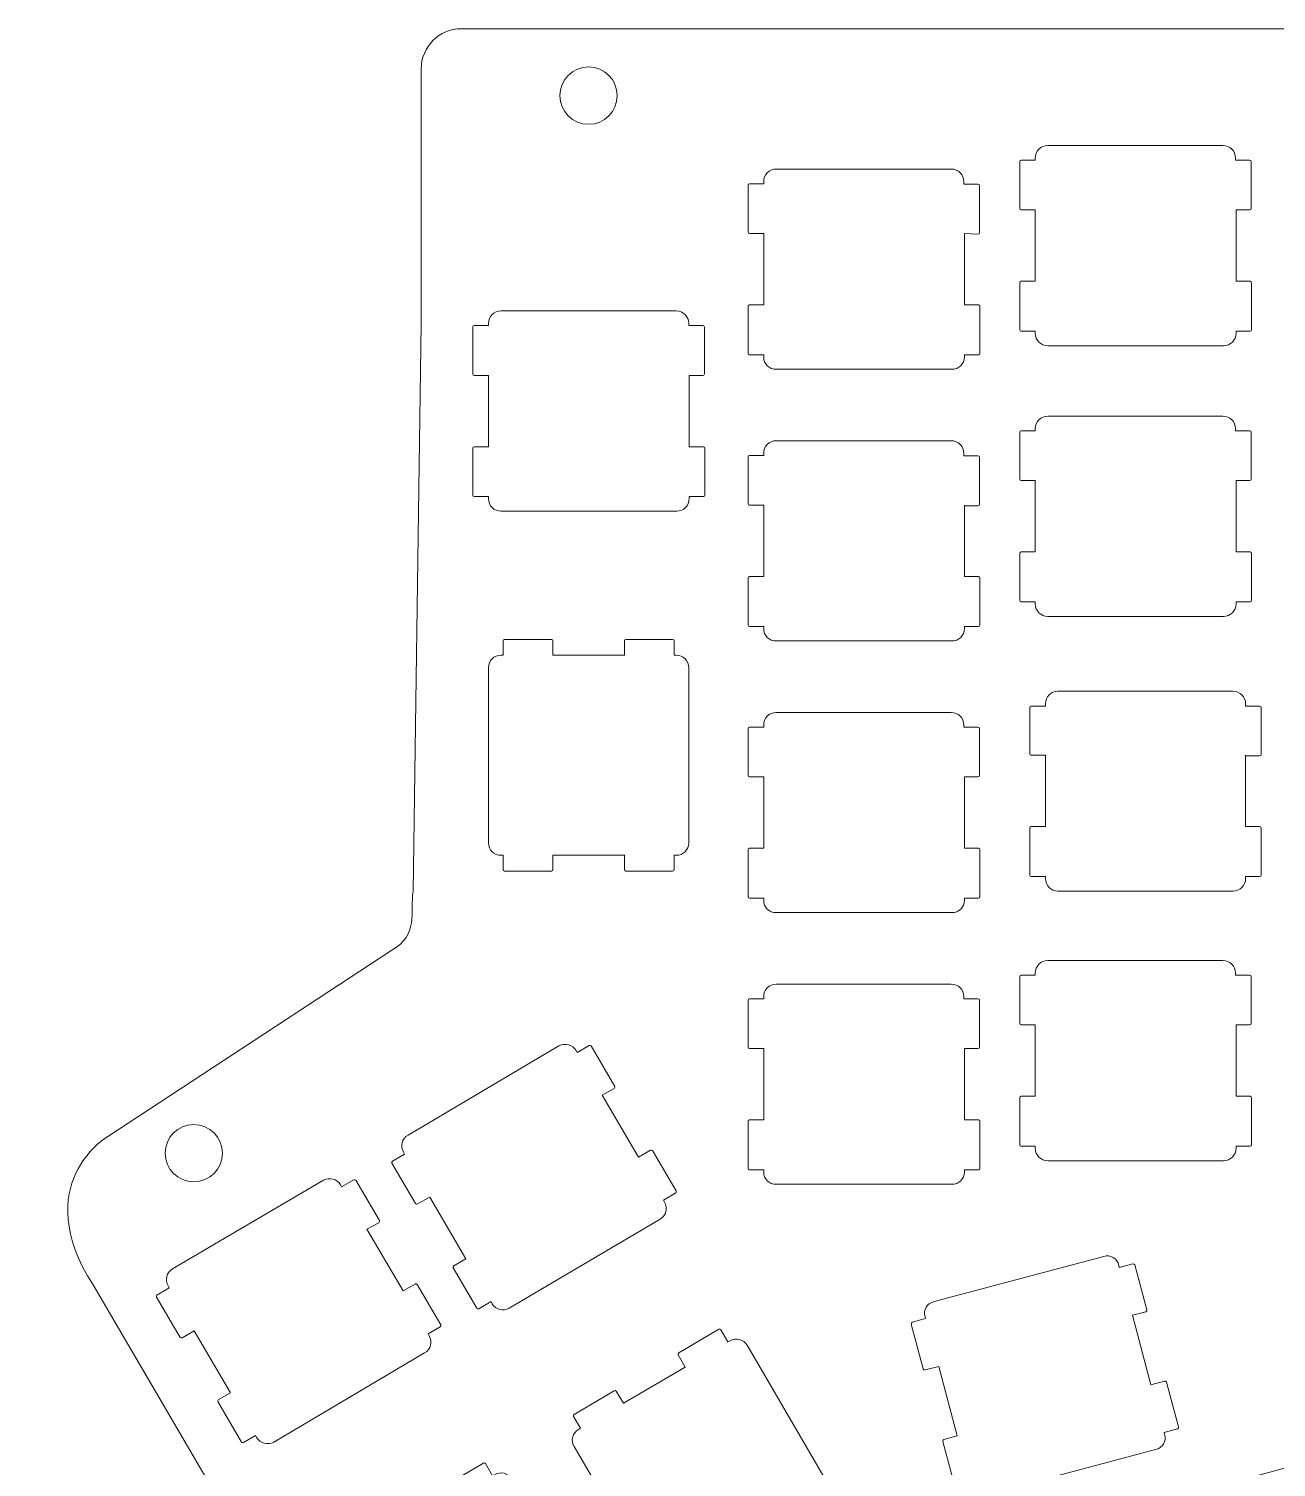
# Model space of a CAD drawing. Header units: millimetres. Extents: x -3 to 295, y 0 to 232.
# Drawn here: x -2.7 to 84.8, y 131.3 to 232.2 of the extents above; entities that cross this region are included whole.
import ezdxf

# ---------------------------------------------------------------- set-up
doc = ezdxf.new("R2010")
doc.units = ezdxf.units.MM
doc.header["$MEASUREMENT"] = 0
doc.layers.add('Layer 1', color=7, linetype='Continuous')

# ---------------------------------------------------------------- blocks, each defined once
blk = doc.blocks.new('block 16')
at = {"layer": 'Layer 1', "color": 22, "lineweight": 9, "true_color": 0xb73939}
blk.add_open_spline([(36.58, 229.52), (37.69, 229.52), (38.59, 228.62), (38.59, 227.51), (38.59, 226.4), (37.69, 225.5), (36.58, 225.5), (35.47, 225.5), (34.57, 226.4), (34.57, 227.51), (34.57, 228.62), (35.47, 229.52), (36.58, 229.52)], degree=3, knots=[0, 0, 0, 0, 1, 1, 1, 2, 2, 2, 3, 3, 3, 4, 4, 4, 4], dxfattribs=at)
blk = doc.blocks.new('block 10')
at = {"layer": 'Layer 1'}
blk.add_blockref('block 16', (0, 0), dxfattribs=at)
blk = doc.blocks.new('block 17')
at = {"layer": 'Layer 1', "color": 22, "lineweight": 9, "true_color": 0xb73939}
blk.add_open_spline([(8.89, 155.36), (10, 155.36), (10.9, 154.46), (10.9, 153.35), (10.9, 152.24), (10, 151.34), (8.89, 151.34), (7.78, 151.34), (6.88, 152.24), (6.88, 153.35), (6.88, 154.46), (7.78, 155.36), (8.89, 155.36)], degree=3, knots=[0, 0, 0, 0, 1, 1, 1, 2, 2, 2, 3, 3, 3, 4, 4, 4, 4], dxfattribs=at)
blk = doc.blocks.new('block 20')
at = {"layer": 'Layer 1', "color": 22, "lineweight": 9, "true_color": 0xb73939}
blk.add_open_spline([(292.21, 124.35), (292.21, 124.35), (123.61, 124.35), (123.61, 124.35), (122.8, 124.35), (122.03, 124.71), (121.5, 125.31), (121.5, 125.31), (118.18, 129.05), (118.18, 129.05), (117.65, 129.65), (116.88, 130), (116.06, 130), (116.06, 130), (104.25, 130), (104.25, 130), (103.5, 130), (102.8, 130.28), (102.27, 130.77), (102.27, 130.77), (101.88, 131.13), (101.88, 131.13), (101.35, 131.62), (100.68, 131.9), (99.98, 131.9), (99.98, 131.9), (88.76, 132.08), (88.76, 132.08), (88.48, 132.08), (88.23, 132.04), (87.98, 131.97), (87.98, 131.97), (63.5, 125.34), (63.5, 125.34), (62.69, 125.13), (62.02, 124.57), (61.67, 123.79), (61.67, 123.79), (61.38, 123.19), (61.38, 123.19), (61.14, 122.66), (60.75, 122.24), (60.25, 121.92), (60.25, 121.92), (28.96, 103.4), (28.96, 103.4), (27.62, 102.59), (25.86, 103.05), (25.08, 104.39), (25.08, 104.39), (1.83, 144.11), (1.83, 144.11), (-2.68, 151.17), (2.79, 154.48), (2.79, 154.48), (2.79, 154.48), (22.79, 167.6), (22.79, 167.6), (24.66, 168.66), (24.06, 170.22), (24.27, 171.73), (24.27, 171.73), (24.84, 211.53), (24.84, 211.53), (24.84, 220.31), (24.84, 228.35), (24.84, 229.38), (24.84, 229.38), (24.84, 229.38), (24.84, 229.38), (24.84, 230.93), (26.11, 232.2), (27.66, 232.2), (27.66, 232.2), (245.85, 232.2), (245.85, 232.2), (246.59, 232.2), (247.33, 231.92), (247.86, 231.39), (247.86, 231.39), (253.65, 225.53), (253.65, 225.53), (254.18, 225), (254.88, 224.72), (255.66, 224.72), (255.66, 224.72), (284.87, 224.72), (284.87, 224.72), (285.57, 224.72), (286.24, 224.44), (286.77, 223.98), (286.77, 223.98), (294.15, 217.24), (294.15, 217.24), (294.75, 216.71), (295.06, 215.94), (295.06, 215.16), (295.06, 215.16), (295.06, 127.21), (295.06, 127.21), (295.03, 125.62), (293.76, 124.35), (292.21, 124.35)], degree=3, knots=[0, 0, 0, 0, 1, 1, 1, 2, 2, 2, 3, 3, 3, 4, 4, 4, 5, 5, 5, 6, 6, 6, 7, 7, 7, 8, 8, 8, 9, 9, 9, 10, 10, 10, 11, 11, 11, 12, 12, 12, 13, 13, 13, 14, 14, 14, 15, 15, 15, 16, 16, 16, 17, 17, 17, 18, 18, 18, 19, 19, 19, 20, 20, 20, 21, 21, 21, 22, 22, 22, 23, 23, 23, 24, 24, 24, 25, 25, 25, 26, 26, 26, 27, 27, 27, 28, 28, 28, 29, 29, 29, 30, 30, 30, 31, 31, 31, 32, 32, 32, 33, 33, 33, 34, 34, 34, 34], dxfattribs=at)
blk = doc.blocks.new('block 19')
at = {"layer": 'Layer 1'}
blk.add_blockref('block 20', (0, 0), dxfattribs=at)
blk = doc.blocks.new('block 18')
at = {"layer": 'Layer 1'}
blk.add_blockref('block 19', (0, 0), dxfattribs=at)
blk = doc.blocks.new('block 9')
at = {"layer": 'Layer 1', "color": 22, "lineweight": 9, "true_color": 0xb73939}
for points, knots in [([(81.99, 219.5), (81.99, 219.5), (81.99, 214.49), (81.99, 214.49), (81.99, 214.49), (82.97, 214.49), (82.97, 214.49), (83.04, 214.49), (83.08, 214.45), (83.08, 214.38), (83.08, 214.38), (83.08, 211.1), (83.08, 211.1), (83.08, 211.03), (83.04, 211), (82.97, 211), (82.97, 211), (81.99, 211), (81.99, 211), (81.99, 211), (81.99, 210.86), (81.99, 210.86), (81.99, 210.36), (81.6, 209.97), (81.1, 209.97), (81.1, 209.97), (68.79, 209.97), (68.79, 209.97), (68.3, 209.97), (67.91, 210.36), (67.91, 210.86), (67.91, 210.86), (67.91, 211), (67.91, 211), (67.91, 211), (66.92, 211), (66.92, 211), (66.85, 211), (66.82, 211.03), (66.82, 211.1), (66.82, 211.1), (66.82, 214.38), (66.82, 214.38), (66.82, 214.45), (66.85, 214.49), (66.92, 214.49), (66.92, 214.49), (67.91, 214.49), (67.91, 214.49), (67.91, 214.49), (67.91, 219.5), (67.91, 219.5), (67.91, 219.5), (66.92, 219.5), (66.92, 219.5), (66.85, 219.5), (66.82, 219.53), (66.82, 219.6), (66.82, 219.6), (66.82, 222.88), (66.82, 222.88), (66.82, 222.96), (66.85, 222.99), (66.92, 222.99), (66.92, 222.99), (67.91, 222.99), (67.91, 222.99), (67.91, 222.99), (67.91, 223.13), (67.91, 223.13), (67.91, 223.63), (68.3, 224.01), (68.79, 224.01), (68.79, 224.01), (81.07, 224.01), (81.07, 224.01), (81.56, 224.01), (81.95, 223.63), (81.95, 223.13), (81.95, 223.13), (81.95, 222.99), (81.95, 222.99), (81.95, 222.99), (82.94, 222.99), (82.94, 222.99), (83.01, 222.99), (83.04, 222.96), (83.04, 222.88), (83.04, 222.88), (83.04, 219.6), (83.04, 219.6), (83.04, 219.53), (83.01, 219.5), (82.94, 219.5), (82.94, 219.5), (81.99, 219.5), (81.99, 219.5)], [0, 0, 0, 0, 1, 1, 1, 2, 2, 2, 3, 3, 3, 4, 4, 4, 5, 5, 5, 6, 6, 6, 7, 7, 7, 8, 8, 8, 9, 9, 9, 10, 10, 10, 11, 11, 11, 12, 12, 12, 13, 13, 13, 14, 14, 14, 15, 15, 15, 16, 16, 16, 17, 17, 17, 18, 18, 18, 19, 19, 19, 20, 20, 20, 21, 21, 21, 22, 22, 22, 23, 23, 23, 24, 24, 24, 25, 25, 25, 26, 26, 26, 27, 27, 27, 28, 28, 28, 29, 29, 29, 30, 30, 30, 31, 31, 31, 32, 32, 32, 32]), ([(62.94, 217.84), (62.94, 217.84), (62.94, 212.83), (62.94, 212.83), (62.94, 212.83), (63.92, 212.83), (63.92, 212.83), (63.99, 212.83), (64.03, 212.8), (64.03, 212.72), (64.03, 212.72), (64.03, 209.44), (64.03, 209.44), (64.03, 209.37), (63.99, 209.34), (63.92, 209.34), (63.92, 209.34), (62.94, 209.34), (62.94, 209.34), (62.94, 209.34), (62.94, 209.2), (62.94, 209.2), (62.94, 208.7), (62.55, 208.32), (62.05, 208.32), (62.05, 208.32), (49.74, 208.32), (49.74, 208.32), (49.25, 208.32), (48.86, 208.7), (48.86, 209.2), (48.86, 209.2), (48.86, 209.34), (48.86, 209.34), (48.86, 209.34), (47.87, 209.34), (47.87, 209.34), (47.8, 209.34), (47.77, 209.37), (47.77, 209.44), (47.77, 209.44), (47.77, 212.72), (47.77, 212.72), (47.77, 212.8), (47.8, 212.83), (47.87, 212.83), (47.87, 212.83), (48.86, 212.83), (48.86, 212.83), (48.86, 212.83), (48.86, 217.84), (48.86, 217.84), (48.86, 217.84), (47.87, 217.84), (47.87, 217.84), (47.8, 217.84), (47.77, 217.88), (47.77, 217.95), (47.77, 217.95), (47.77, 221.23), (47.77, 221.23), (47.77, 221.3), (47.8, 221.33), (47.87, 221.33), (47.87, 221.33), (48.86, 221.33), (48.86, 221.33), (48.86, 221.33), (48.86, 221.47), (48.86, 221.47), (48.86, 221.97), (49.25, 222.36), (49.74, 222.36), (49.74, 222.36), (62.02, 222.36), (62.02, 222.36), (62.51, 222.36), (62.9, 221.97), (62.9, 221.47), (62.9, 221.47), (62.9, 221.3), (62.9, 221.3), (62.9, 221.3), (63.89, 221.3), (63.89, 221.3), (63.96, 221.3), (63.99, 221.26), (63.99, 221.19), (63.99, 221.19), (63.99, 217.91), (63.99, 217.91), (63.99, 217.84), (63.96, 217.8), (63.89, 217.8), (63.89, 217.8), (62.94, 217.84), (62.94, 217.84), (62.94, 217.84), (62.94, 217.84), (62.94, 217.84)], [0, 0, 0, 0, 1, 1, 1, 2, 2, 2, 3, 3, 3, 4, 4, 4, 5, 5, 5, 6, 6, 6, 7, 7, 7, 8, 8, 8, 9, 9, 9, 10, 10, 10, 11, 11, 11, 12, 12, 12, 13, 13, 13, 14, 14, 14, 15, 15, 15, 16, 16, 16, 17, 17, 17, 18, 18, 18, 19, 19, 19, 20, 20, 20, 21, 21, 21, 22, 22, 22, 23, 23, 23, 24, 24, 24, 25, 25, 25, 26, 26, 26, 27, 27, 27, 28, 28, 28, 29, 29, 29, 30, 30, 30, 31, 31, 31, 32, 32, 32, 33, 33, 33, 33]), ([(43.64, 207.89), (43.64, 207.89), (43.64, 202.88), (43.64, 202.88), (43.64, 202.88), (44.63, 202.88), (44.63, 202.88), (44.7, 202.88), (44.73, 202.85), (44.73, 202.78), (44.73, 202.78), (44.73, 199.5), (44.73, 199.5), (44.73, 199.43), (44.7, 199.39), (44.63, 199.39), (44.63, 199.39), (43.64, 199.39), (43.64, 199.39), (43.64, 199.39), (43.64, 199.25), (43.64, 199.25), (43.64, 198.75), (43.25, 198.37), (42.76, 198.37), (42.76, 198.37), (30.44, 198.37), (30.44, 198.37), (29.95, 198.37), (29.56, 198.75), (29.56, 199.25), (29.56, 199.25), (29.56, 199.39), (29.56, 199.39), (29.56, 199.39), (28.57, 199.39), (28.57, 199.39), (28.5, 199.39), (28.47, 199.43), (28.47, 199.5), (28.47, 199.5), (28.47, 202.78), (28.47, 202.78), (28.47, 202.85), (28.5, 202.88), (28.57, 202.88), (28.57, 202.88), (29.56, 202.88), (29.56, 202.88), (29.56, 202.88), (29.56, 207.89), (29.56, 207.89), (29.56, 207.89), (28.57, 207.89), (28.57, 207.89), (28.5, 207.89), (28.47, 207.93), (28.47, 208), (28.47, 208), (28.47, 211.28), (28.47, 211.28), (28.47, 211.35), (28.5, 211.38), (28.57, 211.38), (28.57, 211.38), (29.56, 211.38), (29.56, 211.38), (29.56, 211.38), (29.56, 211.53), (29.56, 211.53), (29.56, 212.02), (29.95, 212.41), (30.44, 212.41), (30.44, 212.41), (42.72, 212.41), (42.72, 212.41), (43.22, 212.41), (43.6, 212.02), (43.6, 211.53), (43.6, 211.53), (43.6, 211.38), (43.6, 211.38), (43.6, 211.38), (44.59, 211.38), (44.59, 211.38), (44.66, 211.38), (44.7, 211.35), (44.7, 211.28), (44.7, 211.28), (44.7, 208), (44.7, 208), (44.7, 207.93), (44.66, 207.89), (44.59, 207.89), (44.59, 207.89), (43.64, 207.89), (43.64, 207.89)], [0, 0, 0, 0, 1, 1, 1, 2, 2, 2, 3, 3, 3, 4, 4, 4, 5, 5, 5, 6, 6, 6, 7, 7, 7, 8, 8, 8, 9, 9, 9, 10, 10, 10, 11, 11, 11, 12, 12, 12, 13, 13, 13, 14, 14, 14, 15, 15, 15, 16, 16, 16, 17, 17, 17, 18, 18, 18, 19, 19, 19, 20, 20, 20, 21, 21, 21, 22, 22, 22, 23, 23, 23, 24, 24, 24, 25, 25, 25, 26, 26, 26, 27, 27, 27, 28, 28, 28, 29, 29, 29, 30, 30, 30, 31, 31, 31, 32, 32, 32, 32]), ([(81.99, 200.52), (81.99, 200.52), (81.99, 195.51), (81.99, 195.51), (81.99, 195.51), (82.97, 195.51), (82.97, 195.51), (83.04, 195.51), (83.08, 195.47), (83.08, 195.4), (83.08, 195.4), (83.08, 192.12), (83.08, 192.12), (83.08, 192.05), (83.04, 192.02), (82.97, 192.02), (82.97, 192.02), (81.99, 192.02), (81.99, 192.02), (81.99, 192.02), (81.99, 191.88), (81.99, 191.88), (81.99, 191.38), (81.6, 190.99), (81.1, 190.99), (81.1, 190.99), (68.79, 190.99), (68.79, 190.99), (68.3, 190.99), (67.91, 191.38), (67.91, 191.88), (67.91, 191.88), (67.91, 192.02), (67.91, 192.02), (67.91, 192.02), (66.92, 192.02), (66.92, 192.02), (66.85, 192.02), (66.82, 192.05), (66.82, 192.12), (66.82, 192.12), (66.82, 195.4), (66.82, 195.4), (66.82, 195.47), (66.85, 195.51), (66.92, 195.51), (66.92, 195.51), (67.91, 195.51), (67.91, 195.51), (67.91, 195.51), (67.91, 200.52), (67.91, 200.52), (67.91, 200.52), (66.92, 200.52), (66.92, 200.52), (66.85, 200.52), (66.82, 200.55), (66.82, 200.62), (66.82, 200.62), (66.82, 203.91), (66.82, 203.91), (66.82, 203.98), (66.85, 204.01), (66.92, 204.01), (66.92, 204.01), (67.91, 204.01), (67.91, 204.01), (67.91, 204.01), (67.91, 204.15), (67.91, 204.15), (67.91, 204.65), (68.3, 205.03), (68.79, 205.03), (68.79, 205.03), (81.07, 205.03), (81.07, 205.03), (81.56, 205.03), (81.95, 204.65), (81.95, 204.15), (81.95, 204.15), (81.95, 204.01), (81.95, 204.01), (81.95, 204.01), (82.94, 204.01), (82.94, 204.01), (83.01, 204.01), (83.04, 203.98), (83.04, 203.91), (83.04, 203.91), (83.04, 200.62), (83.04, 200.62), (83.04, 200.55), (83.01, 200.52), (82.94, 200.52), (82.94, 200.52), (81.99, 200.52), (81.99, 200.52)], [0, 0, 0, 0, 1, 1, 1, 2, 2, 2, 3, 3, 3, 4, 4, 4, 5, 5, 5, 6, 6, 6, 7, 7, 7, 8, 8, 8, 9, 9, 9, 10, 10, 10, 11, 11, 11, 12, 12, 12, 13, 13, 13, 14, 14, 14, 15, 15, 15, 16, 16, 16, 17, 17, 17, 18, 18, 18, 19, 19, 19, 20, 20, 20, 21, 21, 21, 22, 22, 22, 23, 23, 23, 24, 24, 24, 25, 25, 25, 26, 26, 26, 27, 27, 27, 28, 28, 28, 29, 29, 29, 30, 30, 30, 31, 31, 31, 32, 32, 32, 32]), ([(62.94, 198.79), (62.94, 198.79), (62.94, 193.78), (62.94, 193.78), (62.94, 193.78), (63.92, 193.78), (63.92, 193.78), (63.99, 193.78), (64.03, 193.75), (64.03, 193.67), (64.03, 193.67), (64.03, 190.39), (64.03, 190.39), (64.03, 190.32), (63.99, 190.29), (63.92, 190.29), (63.92, 190.29), (62.94, 190.29), (62.94, 190.29), (62.94, 190.29), (62.94, 190.15), (62.94, 190.15), (62.94, 189.65), (62.55, 189.27), (62.05, 189.27), (62.05, 189.27), (49.74, 189.27), (49.74, 189.27), (49.25, 189.27), (48.86, 189.65), (48.86, 190.15), (48.86, 190.15), (48.86, 190.29), (48.86, 190.29), (48.86, 190.29), (47.87, 190.29), (47.87, 190.29), (47.8, 190.29), (47.77, 190.32), (47.77, 190.39), (47.77, 190.39), (47.77, 193.67), (47.77, 193.67), (47.77, 193.75), (47.8, 193.78), (47.87, 193.78), (47.87, 193.78), (48.86, 193.78), (48.86, 193.78), (48.86, 193.78), (48.86, 198.79), (48.86, 198.79), (48.86, 198.79), (47.87, 198.79), (47.87, 198.79), (47.8, 198.79), (47.77, 198.83), (47.77, 198.9), (47.77, 198.9), (47.77, 202.18), (47.77, 202.18), (47.77, 202.25), (47.8, 202.28), (47.87, 202.28), (47.87, 202.28), (48.86, 202.28), (48.86, 202.28), (48.86, 202.28), (48.86, 202.42), (48.86, 202.42), (48.86, 202.92), (49.25, 203.31), (49.74, 203.31), (49.74, 203.31), (62.02, 203.31), (62.02, 203.31), (62.51, 203.31), (62.9, 202.92), (62.9, 202.42), (62.9, 202.42), (62.9, 202.25), (62.9, 202.25), (62.9, 202.25), (63.89, 202.25), (63.89, 202.25), (63.96, 202.25), (63.99, 202.21), (63.99, 202.14), (63.99, 202.14), (63.99, 198.86), (63.99, 198.86), (63.99, 198.79), (63.96, 198.75), (63.89, 198.75), (63.89, 198.75), (62.94, 198.75), (62.94, 198.75), (62.94, 198.75), (62.94, 198.79), (62.94, 198.79), (62.94, 198.79), (62.94, 198.79), (62.94, 198.79)], [0, 0, 0, 0, 1, 1, 1, 2, 2, 2, 3, 3, 3, 4, 4, 4, 5, 5, 5, 6, 6, 6, 7, 7, 7, 8, 8, 8, 9, 9, 9, 10, 10, 10, 11, 11, 11, 12, 12, 12, 13, 13, 13, 14, 14, 14, 15, 15, 15, 16, 16, 16, 17, 17, 17, 18, 18, 18, 19, 19, 19, 20, 20, 20, 21, 21, 21, 22, 22, 22, 23, 23, 23, 24, 24, 24, 25, 25, 25, 26, 26, 26, 27, 27, 27, 28, 28, 28, 29, 29, 29, 30, 30, 30, 31, 31, 31, 32, 32, 32, 33, 33, 33, 34, 34, 34, 34]), ([(39.12, 174.24), (39.12, 174.24), (34.08, 174.24), (34.08, 174.24), (34.08, 174.24), (34.08, 173.25), (34.08, 173.25), (34.08, 173.18), (34.04, 173.14), (33.97, 173.14), (33.97, 173.14), (30.69, 173.14), (30.69, 173.14), (30.62, 173.14), (30.59, 173.18), (30.59, 173.25), (30.59, 173.25), (30.59, 174.24), (30.59, 174.24), (30.59, 174.24), (30.44, 174.24), (30.44, 174.24), (29.95, 174.24), (29.56, 174.62), (29.56, 175.12), (29.56, 175.12), (29.56, 187.4), (29.56, 187.4), (29.56, 187.89), (29.95, 188.28), (30.44, 188.28), (30.44, 188.28), (30.59, 188.28), (30.59, 188.28), (30.59, 188.28), (30.59, 189.27), (30.59, 189.27), (30.59, 189.34), (30.62, 189.37), (30.69, 189.37), (30.69, 189.37), (33.97, 189.37), (33.97, 189.37), (34.04, 189.37), (34.08, 189.34), (34.08, 189.27), (34.08, 189.27), (34.08, 188.28), (34.08, 188.28), (34.08, 188.28), (39.09, 188.28), (39.09, 188.28), (39.09, 188.28), (39.09, 189.27), (39.09, 189.27), (39.09, 189.34), (39.12, 189.37), (39.19, 189.37), (39.19, 189.37), (42.47, 189.37), (42.47, 189.37), (42.54, 189.37), (42.58, 189.34), (42.58, 189.27), (42.58, 189.27), (42.58, 188.28), (42.58, 188.28), (42.58, 188.28), (42.72, 188.28), (42.72, 188.28), (43.22, 188.28), (43.6, 187.89), (43.6, 187.4), (43.6, 187.4), (43.6, 175.12), (43.6, 175.12), (43.6, 174.62), (43.22, 174.24), (42.72, 174.24), (42.72, 174.24), (42.58, 174.24), (42.58, 174.24), (42.58, 174.24), (42.58, 173.25), (42.58, 173.25), (42.58, 173.18), (42.54, 173.14), (42.47, 173.14), (42.47, 173.14), (39.19, 173.14), (39.19, 173.14), (39.12, 173.14), (39.09, 173.18), (39.09, 173.25), (39.09, 173.25), (39.09, 174.24), (39.09, 174.24), (39.09, 174.24), (39.12, 174.24), (39.12, 174.24)], [0, 0, 0, 0, 1, 1, 1, 2, 2, 2, 3, 3, 3, 4, 4, 4, 5, 5, 5, 6, 6, 6, 7, 7, 7, 8, 8, 8, 9, 9, 9, 10, 10, 10, 11, 11, 11, 12, 12, 12, 13, 13, 13, 14, 14, 14, 15, 15, 15, 16, 16, 16, 17, 17, 17, 18, 18, 18, 19, 19, 19, 20, 20, 20, 21, 21, 21, 22, 22, 22, 23, 23, 23, 24, 24, 24, 25, 25, 25, 26, 26, 26, 27, 27, 27, 28, 28, 28, 29, 29, 29, 30, 30, 30, 31, 31, 31, 32, 32, 32, 33, 33, 33, 33]), ([(82.66, 181.26), (82.66, 181.26), (82.66, 176.25), (82.66, 176.25), (82.66, 176.25), (83.64, 176.25), (83.64, 176.25), (83.71, 176.25), (83.75, 176.21), (83.75, 176.14), (83.75, 176.14), (83.75, 172.86), (83.75, 172.86), (83.75, 172.79), (83.71, 172.76), (83.64, 172.76), (83.64, 172.76), (82.66, 172.76), (82.66, 172.76), (82.66, 172.76), (82.66, 172.61), (82.66, 172.61), (82.66, 172.12), (82.27, 171.73), (81.77, 171.73), (81.77, 171.73), (69.5, 171.73), (69.5, 171.73), (69, 171.73), (68.62, 172.12), (68.62, 172.61), (68.62, 172.61), (68.62, 172.76), (68.62, 172.76), (68.62, 172.76), (67.63, 172.76), (67.63, 172.76), (67.56, 172.76), (67.52, 172.79), (67.52, 172.86), (67.52, 172.86), (67.52, 176.14), (67.52, 176.14), (67.52, 176.21), (67.56, 176.25), (67.63, 176.25), (67.63, 176.25), (68.62, 176.25), (68.62, 176.25), (68.62, 176.25), (68.62, 181.26), (68.62, 181.26), (68.62, 181.26), (67.63, 181.26), (67.63, 181.26), (67.56, 181.26), (67.52, 181.29), (67.52, 181.36), (67.52, 181.36), (67.52, 184.61), (67.52, 184.61), (67.52, 184.68), (67.56, 184.71), (67.63, 184.71), (67.63, 184.71), (68.62, 184.71), (68.62, 184.71), (68.62, 184.71), (68.62, 184.86), (68.62, 184.86), (68.62, 185.35), (69, 185.74), (69.5, 185.74), (69.5, 185.74), (81.77, 185.74), (81.77, 185.74), (82.27, 185.74), (82.66, 185.35), (82.66, 184.86), (82.66, 184.86), (82.66, 184.71), (82.66, 184.71), (82.66, 184.71), (83.64, 184.71), (83.64, 184.71), (83.71, 184.71), (83.75, 184.68), (83.75, 184.61), (83.75, 184.61), (83.75, 181.33), (83.75, 181.33), (83.75, 181.26), (83.71, 181.22), (83.64, 181.22), (83.64, 181.22), (82.66, 181.22), (82.66, 181.22), (82.66, 181.22), (82.66, 181.26), (82.66, 181.26)], [0, 0, 0, 0, 1, 1, 1, 2, 2, 2, 3, 3, 3, 4, 4, 4, 5, 5, 5, 6, 6, 6, 7, 7, 7, 8, 8, 8, 9, 9, 9, 10, 10, 10, 11, 11, 11, 12, 12, 12, 13, 13, 13, 14, 14, 14, 15, 15, 15, 16, 16, 16, 17, 17, 17, 18, 18, 18, 19, 19, 19, 20, 20, 20, 21, 21, 21, 22, 22, 22, 23, 23, 23, 24, 24, 24, 25, 25, 25, 26, 26, 26, 27, 27, 27, 28, 28, 28, 29, 29, 29, 30, 30, 30, 31, 31, 31, 32, 32, 32, 33, 33, 33, 33]), ([(62.94, 179.74), (62.94, 179.74), (62.94, 174.73), (62.94, 174.73), (62.94, 174.73), (63.92, 174.73), (63.92, 174.73), (63.99, 174.73), (64.03, 174.7), (64.03, 174.62), (64.03, 174.62), (64.03, 171.34), (64.03, 171.34), (64.03, 171.27), (63.99, 171.24), (63.92, 171.24), (63.92, 171.24), (62.94, 171.24), (62.94, 171.24), (62.94, 171.24), (62.94, 171.1), (62.94, 171.1), (62.94, 170.6), (62.55, 170.22), (62.05, 170.22), (62.05, 170.22), (49.74, 170.22), (49.74, 170.22), (49.25, 170.22), (48.86, 170.6), (48.86, 171.1), (48.86, 171.1), (48.86, 171.24), (48.86, 171.24), (48.86, 171.24), (47.87, 171.24), (47.87, 171.24), (47.8, 171.24), (47.77, 171.27), (47.77, 171.34), (47.77, 171.34), (47.77, 174.62), (47.77, 174.62), (47.77, 174.7), (47.8, 174.73), (47.87, 174.73), (47.87, 174.73), (48.86, 174.73), (48.86, 174.73), (48.86, 174.73), (48.86, 179.74), (48.86, 179.74), (48.86, 179.74), (47.87, 179.74), (47.87, 179.74), (47.8, 179.74), (47.77, 179.78), (47.77, 179.85), (47.77, 179.85), (47.77, 183.13), (47.77, 183.13), (47.77, 183.2), (47.8, 183.23), (47.87, 183.23), (47.87, 183.23), (48.86, 183.23), (48.86, 183.23), (48.86, 183.23), (48.86, 183.37), (48.86, 183.37), (48.86, 183.87), (49.25, 184.26), (49.74, 184.26), (49.74, 184.26), (62.02, 184.26), (62.02, 184.26), (62.51, 184.26), (62.9, 183.87), (62.9, 183.37), (62.9, 183.37), (62.9, 183.23), (62.9, 183.23), (62.9, 183.23), (63.89, 183.23), (63.89, 183.23), (63.96, 183.23), (63.99, 183.2), (63.99, 183.13), (63.99, 183.13), (63.99, 179.85), (63.99, 179.85), (63.99, 179.78), (63.96, 179.74), (63.89, 179.74), (63.89, 179.74), (62.94, 179.74), (62.94, 179.74)], [0, 0, 0, 0, 1, 1, 1, 2, 2, 2, 3, 3, 3, 4, 4, 4, 5, 5, 5, 6, 6, 6, 7, 7, 7, 8, 8, 8, 9, 9, 9, 10, 10, 10, 11, 11, 11, 12, 12, 12, 13, 13, 13, 14, 14, 14, 15, 15, 15, 16, 16, 16, 17, 17, 17, 18, 18, 18, 19, 19, 19, 20, 20, 20, 21, 21, 21, 22, 22, 22, 23, 23, 23, 24, 24, 24, 25, 25, 25, 26, 26, 26, 27, 27, 27, 28, 28, 28, 29, 29, 29, 30, 30, 30, 31, 31, 31, 32, 32, 32, 32]), ([(81.99, 162.35), (81.99, 162.35), (81.99, 157.34), (81.99, 157.34), (81.99, 157.34), (82.97, 157.34), (82.97, 157.34), (83.04, 157.34), (83.08, 157.3), (83.08, 157.23), (83.08, 157.23), (83.08, 153.95), (83.08, 153.95), (83.08, 153.88), (83.04, 153.85), (82.97, 153.85), (82.97, 153.85), (81.99, 153.85), (81.99, 153.85), (81.99, 153.85), (81.99, 153.71), (81.99, 153.71), (81.99, 153.21), (81.6, 152.82), (81.1, 152.82), (81.1, 152.82), (68.79, 152.82), (68.79, 152.82), (68.3, 152.82), (67.91, 153.21), (67.91, 153.71), (67.91, 153.71), (67.91, 153.85), (67.91, 153.85), (67.91, 153.85), (66.92, 153.85), (66.92, 153.85), (66.85, 153.85), (66.82, 153.88), (66.82, 153.95), (66.82, 153.95), (66.82, 157.23), (66.82, 157.23), (66.82, 157.3), (66.85, 157.34), (66.92, 157.34), (66.92, 157.34), (67.91, 157.34), (67.91, 157.34), (67.91, 157.34), (67.91, 162.35), (67.91, 162.35), (67.91, 162.35), (66.92, 162.35), (66.92, 162.35), (66.85, 162.35), (66.82, 162.38), (66.82, 162.45), (66.82, 162.45), (66.82, 165.73), (66.82, 165.73), (66.82, 165.81), (66.85, 165.84), (66.92, 165.84), (66.92, 165.84), (67.91, 165.84), (67.91, 165.84), (67.91, 165.84), (67.91, 165.98), (67.91, 165.98), (67.91, 166.48), (68.3, 166.86), (68.79, 166.86), (68.79, 166.86), (81.07, 166.86), (81.07, 166.86), (81.56, 166.86), (81.95, 166.48), (81.95, 165.98), (81.95, 165.98), (81.95, 165.84), (81.95, 165.84), (81.95, 165.84), (82.94, 165.84), (82.94, 165.84), (83.01, 165.84), (83.04, 165.81), (83.04, 165.73), (83.04, 165.73), (83.04, 162.45), (83.04, 162.45), (83.04, 162.38), (83.01, 162.35), (82.94, 162.35), (82.94, 162.35), (81.99, 162.35), (81.99, 162.35)], [0, 0, 0, 0, 1, 1, 1, 2, 2, 2, 3, 3, 3, 4, 4, 4, 5, 5, 5, 6, 6, 6, 7, 7, 7, 8, 8, 8, 9, 9, 9, 10, 10, 10, 11, 11, 11, 12, 12, 12, 13, 13, 13, 14, 14, 14, 15, 15, 15, 16, 16, 16, 17, 17, 17, 18, 18, 18, 19, 19, 19, 20, 20, 20, 21, 21, 21, 22, 22, 22, 23, 23, 23, 24, 24, 24, 25, 25, 25, 26, 26, 26, 27, 27, 27, 28, 28, 28, 29, 29, 29, 30, 30, 30, 31, 31, 31, 32, 32, 32, 32]), ([(62.94, 160.69), (62.94, 160.69), (62.94, 155.68), (62.94, 155.68), (62.94, 155.68), (63.92, 155.68), (63.92, 155.68), (63.99, 155.68), (64.03, 155.65), (64.03, 155.57), (64.03, 155.57), (64.03, 152.29), (64.03, 152.29), (64.03, 152.22), (63.99, 152.19), (63.92, 152.19), (63.92, 152.19), (62.94, 152.19), (62.94, 152.19), (62.94, 152.19), (62.94, 152.05), (62.94, 152.05), (62.94, 151.55), (62.55, 151.17), (62.05, 151.17), (62.05, 151.17), (49.74, 151.17), (49.74, 151.17), (49.25, 151.17), (48.86, 151.55), (48.86, 152.05), (48.86, 152.05), (48.86, 152.19), (48.86, 152.19), (48.86, 152.19), (47.87, 152.19), (47.87, 152.19), (47.8, 152.19), (47.77, 152.22), (47.77, 152.29), (47.77, 152.29), (47.77, 155.57), (47.77, 155.57), (47.77, 155.65), (47.8, 155.68), (47.87, 155.68), (47.87, 155.68), (48.86, 155.68), (48.86, 155.68), (48.86, 155.68), (48.86, 160.69), (48.86, 160.69), (48.86, 160.69), (47.87, 160.69), (47.87, 160.69), (47.8, 160.69), (47.77, 160.73), (47.77, 160.8), (47.77, 160.8), (47.77, 164.08), (47.77, 164.08), (47.77, 164.15), (47.8, 164.18), (47.87, 164.18), (47.87, 164.18), (48.86, 164.18), (48.86, 164.18), (48.86, 164.18), (48.86, 164.32), (48.86, 164.32), (48.86, 164.82), (49.25, 165.21), (49.74, 165.21), (49.74, 165.21), (62.02, 165.21), (62.02, 165.21), (62.51, 165.21), (62.9, 164.82), (62.9, 164.32), (62.9, 164.32), (62.9, 164.18), (62.9, 164.18), (62.9, 164.18), (63.89, 164.18), (63.89, 164.18), (63.96, 164.18), (63.99, 164.15), (63.99, 164.08), (63.99, 164.08), (63.99, 160.8), (63.99, 160.8), (63.99, 160.73), (63.96, 160.69), (63.89, 160.69), (63.89, 160.69), (62.94, 160.69), (62.94, 160.69)], [0, 0, 0, 0, 1, 1, 1, 2, 2, 2, 3, 3, 3, 4, 4, 4, 5, 5, 5, 6, 6, 6, 7, 7, 7, 8, 8, 8, 9, 9, 9, 10, 10, 10, 11, 11, 11, 12, 12, 12, 13, 13, 13, 14, 14, 14, 15, 15, 15, 16, 16, 16, 17, 17, 17, 18, 18, 18, 19, 19, 19, 20, 20, 20, 21, 21, 21, 22, 22, 22, 23, 23, 23, 24, 24, 24, 25, 25, 25, 26, 26, 26, 27, 27, 27, 28, 28, 28, 29, 29, 29, 30, 30, 30, 31, 31, 31, 32, 32, 32, 32]), ([(37.54, 157.41), (37.54, 157.41), (40.08, 153.07), (40.08, 153.07), (40.08, 153.07), (40.92, 153.56), (40.92, 153.56), (40.96, 153.6), (41.03, 153.56), (41.06, 153.53), (41.06, 153.53), (42.72, 150.71), (42.72, 150.71), (42.76, 150.67), (42.72, 150.6), (42.69, 150.57), (42.69, 150.57), (41.84, 150.07), (41.84, 150.07), (41.84, 150.07), (41.91, 149.93), (41.91, 149.93), (42.16, 149.51), (42.02, 148.98), (41.59, 148.73), (41.59, 148.73), (31.01, 142.49), (31.01, 142.49), (30.59, 142.24), (30.06, 142.38), (29.81, 142.8), (29.81, 142.8), (29.74, 142.95), (29.74, 142.95), (29.74, 142.95), (28.89, 142.45), (28.89, 142.45), (28.86, 142.42), (28.79, 142.45), (28.75, 142.49), (28.75, 142.49), (27.09, 145.31), (27.09, 145.31), (27.06, 145.34), (27.09, 145.42), (27.13, 145.45), (27.13, 145.45), (27.98, 145.94), (27.98, 145.94), (27.98, 145.94), (25.44, 150.28), (25.44, 150.28), (25.44, 150.28), (24.59, 149.79), (24.59, 149.79), (24.55, 149.75), (24.48, 149.79), (24.45, 149.82), (24.45, 149.82), (22.79, 152.65), (22.79, 152.65), (22.75, 152.68), (22.79, 152.75), (22.82, 152.79), (22.82, 152.79), (23.67, 153.28), (23.67, 153.28), (23.67, 153.28), (23.6, 153.42), (23.6, 153.42), (23.35, 153.85), (23.49, 154.38), (23.92, 154.62), (23.92, 154.62), (34.5, 160.87), (34.5, 160.87), (34.92, 161.11), (35.45, 160.97), (35.7, 160.55), (35.7, 160.55), (35.77, 160.41), (35.77, 160.41), (35.77, 160.41), (36.62, 160.9), (36.62, 160.9), (36.65, 160.94), (36.72, 160.9), (36.76, 160.87), (36.76, 160.87), (38.42, 158.04), (38.42, 158.04), (38.45, 158.01), (38.42, 157.94), (38.38, 157.9), (38.38, 157.9), (37.54, 157.41), (37.54, 157.41)], [0, 0, 0, 0, 1, 1, 1, 2, 2, 2, 3, 3, 3, 4, 4, 4, 5, 5, 5, 6, 6, 6, 7, 7, 7, 8, 8, 8, 9, 9, 9, 10, 10, 10, 11, 11, 11, 12, 12, 12, 13, 13, 13, 14, 14, 14, 15, 15, 15, 16, 16, 16, 17, 17, 17, 18, 18, 18, 19, 19, 19, 20, 20, 20, 21, 21, 21, 22, 22, 22, 23, 23, 23, 24, 24, 24, 25, 25, 25, 26, 26, 26, 27, 27, 27, 28, 28, 28, 29, 29, 29, 30, 30, 30, 31, 31, 31, 32, 32, 32, 32]), ([(21.03, 148.03), (21.03, 148.03), (23.57, 143.69), (23.57, 143.69), (23.57, 143.69), (24.41, 144.18), (24.41, 144.18), (24.45, 144.22), (24.52, 144.18), (24.55, 144.14), (24.55, 144.14), (26.21, 141.32), (26.21, 141.32), (26.25, 141.29), (26.21, 141.22), (26.18, 141.18), (26.18, 141.18), (25.33, 140.69), (25.33, 140.69), (25.33, 140.69), (25.4, 140.55), (25.4, 140.55), (25.65, 140.12), (25.51, 139.59), (25.08, 139.35), (25.08, 139.35), (14.5, 133.1), (14.5, 133.1), (14.08, 132.86), (13.55, 133), (13.3, 133.42), (13.3, 133.42), (13.23, 133.56), (13.23, 133.56), (13.23, 133.56), (12.38, 133.07), (12.38, 133.07), (12.35, 133.03), (12.28, 133.07), (12.24, 133.1), (12.24, 133.1), (10.58, 135.93), (10.58, 135.93), (10.55, 135.96), (10.58, 136.03), (10.62, 136.07), (10.62, 136.07), (11.47, 136.56), (11.47, 136.56), (11.47, 136.56), (8.93, 140.9), (8.93, 140.9), (8.93, 140.9), (8.08, 140.41), (8.08, 140.41), (8.04, 140.37), (7.97, 140.41), (7.94, 140.44), (7.94, 140.44), (6.28, 143.26), (6.28, 143.26), (6.24, 143.3), (6.28, 143.37), (6.31, 143.4), (6.31, 143.4), (7.16, 143.9), (7.16, 143.9), (7.16, 143.9), (7.09, 144.04), (7.09, 144.04), (6.84, 144.46), (6.98, 144.99), (7.41, 145.24), (7.41, 145.24), (17.99, 151.45), (17.99, 151.45), (18.42, 151.69), (18.94, 151.55), (19.19, 151.13), (19.19, 151.13), (19.26, 150.99), (19.26, 150.99), (19.26, 150.99), (20.11, 151.48), (20.11, 151.48), (20.14, 151.52), (20.21, 151.48), (20.25, 151.45), (20.25, 151.45), (21.91, 148.63), (21.91, 148.63), (21.94, 148.59), (21.91, 148.52), (21.87, 148.48), (21.87, 148.48), (21.03, 148.03), (21.03, 148.03)], [0, 0, 0, 0, 1, 1, 1, 2, 2, 2, 3, 3, 3, 4, 4, 4, 5, 5, 5, 6, 6, 6, 7, 7, 7, 8, 8, 8, 9, 9, 9, 10, 10, 10, 11, 11, 11, 12, 12, 12, 13, 13, 13, 14, 14, 14, 15, 15, 15, 16, 16, 16, 17, 17, 17, 18, 18, 18, 19, 19, 19, 20, 20, 20, 21, 21, 21, 22, 22, 22, 23, 23, 23, 24, 24, 24, 25, 25, 25, 26, 26, 26, 27, 27, 27, 28, 28, 28, 29, 29, 29, 30, 30, 30, 31, 31, 31, 32, 32, 32, 32]), ([(74.72, 141.99), (74.72, 141.99), (76.02, 137.12), (76.02, 137.12), (76.02, 137.12), (76.98, 137.37), (76.98, 137.37), (77.05, 137.37), (77.08, 137.37), (77.12, 137.3), (77.12, 137.3), (77.96, 134.16), (77.96, 134.16), (77.96, 134.09), (77.96, 134.06), (77.89, 134.02), (77.89, 134.02), (76.94, 133.77), (76.94, 133.77), (76.94, 133.77), (76.98, 133.63), (76.98, 133.63), (77.12, 133.17), (76.84, 132.68), (76.34, 132.57), (76.34, 132.57), (64.45, 129.4), (64.45, 129.4), (63.99, 129.26), (63.5, 129.54), (63.39, 130.03), (63.39, 130.03), (63.36, 130.17), (63.36, 130.17), (63.36, 130.17), (62.41, 129.93), (62.41, 129.93), (62.34, 129.93), (62.3, 129.96), (62.27, 130), (62.27, 130), (61.42, 133.14), (61.42, 133.14), (61.42, 133.21), (61.45, 133.24), (61.49, 133.28), (61.49, 133.28), (62.44, 133.53), (62.44, 133.53), (62.44, 133.53), (61.14, 138.39), (61.14, 138.39), (61.14, 138.39), (60.18, 138.15), (60.18, 138.15), (60.11, 138.15), (60.08, 138.15), (60.04, 138.22), (60.04, 138.22), (59.2, 141.36), (59.2, 141.36), (59.2, 141.43), (59.23, 141.46), (59.27, 141.5), (59.27, 141.5), (60.22, 141.75), (60.22, 141.75), (60.22, 141.75), (60.18, 141.89), (60.18, 141.89), (60.04, 142.35), (60.32, 142.84), (60.82, 142.95), (60.82, 142.95), (72.71, 146.12), (72.71, 146.12), (73.17, 146.26), (73.66, 145.98), (73.77, 145.49), (73.77, 145.49), (73.8, 145.34), (73.8, 145.34), (73.8, 145.34), (74.75, 145.59), (74.75, 145.59), (74.82, 145.59), (74.86, 145.56), (74.89, 145.52), (74.89, 145.52), (75.74, 142.38), (75.74, 142.38), (75.74, 142.31), (75.74, 142.28), (75.67, 142.24), (75.67, 142.24), (74.72, 141.99), (74.72, 141.99)], [0, 0, 0, 0, 1, 1, 1, 2, 2, 2, 3, 3, 3, 4, 4, 4, 5, 5, 5, 6, 6, 6, 7, 7, 7, 8, 8, 8, 9, 9, 9, 10, 10, 10, 11, 11, 11, 12, 12, 12, 13, 13, 13, 14, 14, 14, 15, 15, 15, 16, 16, 16, 17, 17, 17, 18, 18, 18, 19, 19, 19, 20, 20, 20, 21, 21, 21, 22, 22, 22, 23, 23, 23, 24, 24, 24, 25, 25, 25, 26, 26, 26, 27, 27, 27, 28, 28, 28, 29, 29, 29, 30, 30, 30, 31, 31, 31, 32, 32, 32, 32]), ([(50.45, 126.22), (50.45, 126.22), (46.11, 123.68), (46.11, 123.68), (46.11, 123.68), (46.6, 122.84), (46.6, 122.84), (46.64, 122.8), (46.6, 122.73), (46.57, 122.7), (46.57, 122.7), (43.74, 121.04), (43.74, 121.04), (43.71, 121), (43.64, 121.04), (43.6, 121.07), (43.6, 121.07), (43.11, 121.92), (43.11, 121.92), (43.11, 121.92), (42.97, 121.85), (42.97, 121.85), (42.54, 121.6), (42.02, 121.74), (41.77, 122.17), (41.77, 122.17), (35.56, 132.79), (35.56, 132.79), (35.31, 133.21), (35.45, 133.74), (35.88, 133.98), (35.88, 133.98), (36.02, 134.06), (36.02, 134.06), (36.02, 134.06), (35.52, 134.9), (35.52, 134.9), (35.49, 134.94), (35.52, 135.01), (35.56, 135.04), (35.56, 135.04), (38.38, 136.7), (38.38, 136.7), (38.42, 136.74), (38.49, 136.7), (38.52, 136.67), (38.52, 136.67), (39.02, 135.82), (39.02, 135.82), (39.02, 135.82), (43.36, 138.36), (43.36, 138.36), (43.36, 138.36), (42.86, 139.21), (42.86, 139.21), (42.83, 139.24), (42.86, 139.31), (42.9, 139.35), (42.9, 139.35), (45.72, 141.01), (45.72, 141.01), (45.76, 141.04), (45.83, 141.01), (45.86, 140.97), (45.86, 140.97), (46.35, 140.12), (46.35, 140.12), (46.35, 140.12), (46.5, 140.19), (46.5, 140.19), (46.92, 140.44), (47.45, 140.3), (47.7, 139.88), (47.7, 139.88), (53.9, 129.26), (53.9, 129.26), (54.15, 128.83), (54.01, 128.31), (53.59, 128.06), (53.59, 128.06), (53.45, 127.99), (53.45, 127.99), (53.45, 127.99), (53.94, 127.14), (53.94, 127.14), (53.97, 127.11), (53.94, 127.04), (53.9, 127), (53.9, 127), (51.08, 125.34), (51.08, 125.34), (51.05, 125.31), (50.98, 125.34), (50.94, 125.38), (50.94, 125.38), (50.45, 126.22), (50.45, 126.22)], [0, 0, 0, 0, 1, 1, 1, 2, 2, 2, 3, 3, 3, 4, 4, 4, 5, 5, 5, 6, 6, 6, 7, 7, 7, 8, 8, 8, 9, 9, 9, 10, 10, 10, 11, 11, 11, 12, 12, 12, 13, 13, 13, 14, 14, 14, 15, 15, 15, 16, 16, 16, 17, 17, 17, 18, 18, 18, 19, 19, 19, 20, 20, 20, 21, 21, 21, 22, 22, 22, 23, 23, 23, 24, 24, 24, 25, 25, 25, 26, 26, 26, 27, 27, 27, 28, 28, 28, 29, 29, 29, 30, 30, 30, 31, 31, 31, 32, 32, 32, 32]), ([(33.94, 116.84), (33.94, 116.84), (29.6, 114.3), (29.6, 114.3), (29.6, 114.3), (30.09, 113.45), (30.09, 113.45), (30.13, 113.42), (30.09, 113.35), (30.06, 113.31), (30.06, 113.31), (27.23, 111.65), (27.23, 111.65), (27.2, 111.62), (27.13, 111.65), (27.09, 111.69), (27.09, 111.69), (26.6, 112.54), (26.6, 112.54), (26.6, 112.54), (26.46, 112.47), (26.46, 112.47), (26.03, 112.22), (25.51, 112.36), (25.26, 112.78), (25.26, 112.78), (19.05, 123.4), (19.05, 123.4), (18.8, 123.83), (18.94, 124.35), (19.37, 124.6), (19.37, 124.6), (19.51, 124.67), (19.51, 124.67), (19.51, 124.67), (19.01, 125.52), (19.01, 125.52), (18.98, 125.55), (19.01, 125.62), (19.05, 125.66), (19.05, 125.66), (21.87, 127.32), (21.87, 127.32), (21.91, 127.35), (21.98, 127.32), (22.01, 127.28), (22.01, 127.28), (22.51, 126.44), (22.51, 126.44), (22.51, 126.44), (26.85, 128.98), (26.85, 128.98), (26.85, 128.98), (26.35, 129.82), (26.35, 129.82), (26.32, 129.86), (26.35, 129.93), (26.39, 129.96), (26.39, 129.96), (29.21, 131.62), (29.21, 131.62), (29.25, 131.66), (29.32, 131.62), (29.35, 131.59), (29.35, 131.59), (29.85, 130.74), (29.85, 130.74), (29.85, 130.74), (29.99, 130.81), (29.99, 130.81), (30.41, 131.06), (30.94, 130.92), (31.19, 130.49), (31.19, 130.49), (37.39, 119.87), (37.39, 119.87), (37.64, 119.45), (37.5, 118.92), (37.08, 118.67), (37.08, 118.67), (36.94, 118.6), (36.94, 118.6), (36.94, 118.6), (37.43, 117.76), (37.43, 117.76), (37.47, 117.72), (37.43, 117.65), (37.39, 117.62), (37.39, 117.62), (34.57, 115.96), (34.57, 115.96), (34.54, 115.92), (34.47, 115.96), (34.43, 115.99), (34.43, 115.99), (33.94, 116.84), (33.94, 116.84)], [0, 0, 0, 0, 1, 1, 1, 2, 2, 2, 3, 3, 3, 4, 4, 4, 5, 5, 5, 6, 6, 6, 7, 7, 7, 8, 8, 8, 9, 9, 9, 10, 10, 10, 11, 11, 11, 12, 12, 12, 13, 13, 13, 14, 14, 14, 15, 15, 15, 16, 16, 16, 17, 17, 17, 18, 18, 18, 19, 19, 19, 20, 20, 20, 21, 21, 21, 22, 22, 22, 23, 23, 23, 24, 24, 24, 25, 25, 25, 26, 26, 26, 27, 27, 27, 28, 28, 28, 29, 29, 29, 30, 30, 30, 31, 31, 31, 32, 32, 32, 32])]:
    blk.add_open_spline(points, degree=3, knots=knots, dxfattribs=at)
at = {"layer": 'Layer 1'}
for name in ['block 18', 'block 10', 'block 17']:
    blk.add_blockref(name, (0, 0), dxfattribs=at)

msp = doc.modelspace()

# ---------------------------------------------------------------- block references
at = {"layer": 'Layer 1'}
msp.add_blockref('block 9', (0, 0), dxfattribs=at)

doc.saveas('drawing.dxf')
